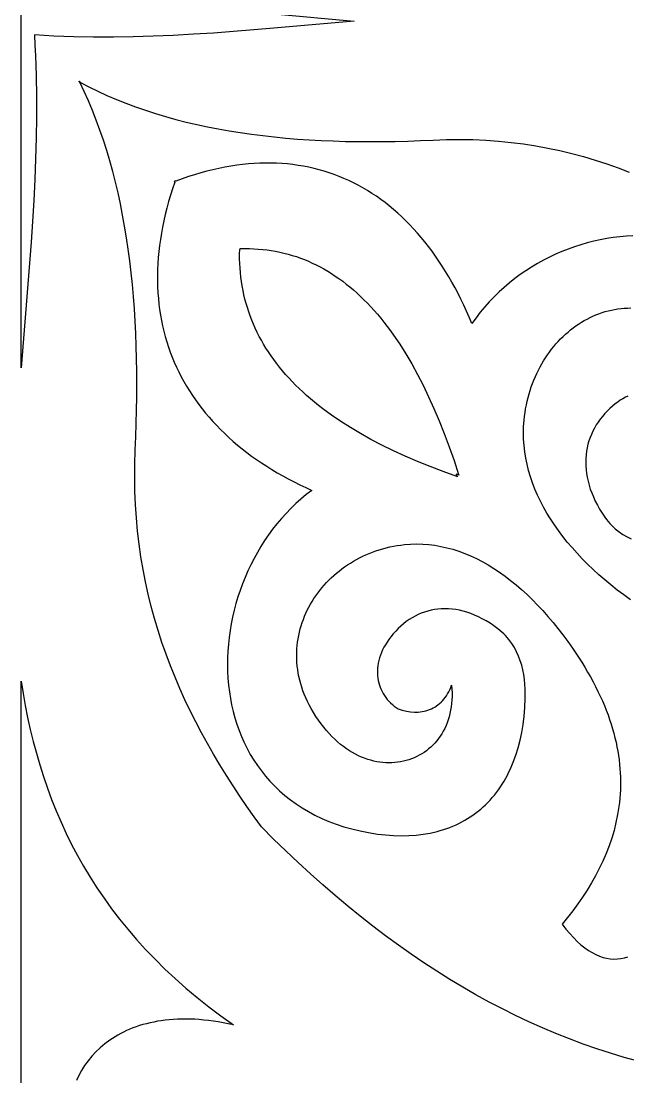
# Model space of a CAD drawing. Extents: x -375 to 375, y -1025 to 1025.
# Drawn here: x -275 to -231.8, y -231.1 to -156.1 of the extents above; entities that cross this region are included whole.
import ezdxf

# ---------------------------------------------------------------- set-up
doc = ezdxf.new("R2010")
doc.units = 0
doc.layers.add('LAYER_1', color=18, linetype='CONTINUOUS')

msp = doc.modelspace()

# ---------------------------------------------------------------- linework, layer by layer
at = {"layer": 'LAYER_1'}
for points in [[(-257.023, -155.553), (-251.307, -156.061), (-257.023, -156.569), (-258.455, -156.689), (-259.886, -156.802), (-261.316, -156.906), (-262.745, -156.998), (-264.173, -157.076), (-265.597, -157.138), (-267.018, -157.181), (-268.436, -157.204), (-269.85, -157.203), (-271.258, -157.178), (-271.96, -157.155), (-272.661, -157.124), (-273.361, -157.087), (-274.058, -157.041), (-274.015, -157.768), (-273.979, -158.495), (-273.95, -159.224), (-273.928, -159.955), (-273.903, -161.421), (-273.903, -162.892), (-273.925, -164.367), (-273.966, -165.846), (-274.026, -167.329), (-274.101, -168.814), (-274.189, -170.301), (-274.289, -171.789), (-274.398, -173.278), (-274.513, -174.768), (-275, -180.716), (-275, -156.061), (-275, -131.406)], [(-231.111, -230.026), (-232.097, -229.756), (-233.079, -229.462), (-234.056, -229.146), (-235.028, -228.807), (-235.996, -228.446), (-236.959, -228.063), (-237.917, -227.658), (-238.871, -227.23), (-239.821, -226.781), (-240.765, -226.31), (-241.706, -225.817), (-242.642, -225.303), (-243.573, -224.767), (-244.5, -224.21), (-245.423, -223.631), (-246.341, -223.032), (-247.256, -222.411), (-248.165, -221.769), (-249.071, -221.107), (-249.972, -220.424), (-250.869, -219.72), (-251.762, -218.996), (-252.651, -218.252), (-253.536, -217.487), (-254.417, -216.702), (-255.293, -215.897), (-256.166, -215.072), (-257.034, -214.228), (-257.899, -213.363), (-258.421, -212.643), (-258.933, -211.917), (-259.433, -211.186), (-259.921, -210.449), (-260.397, -209.706), (-260.861, -208.957), (-261.311, -208.201), (-261.747, -207.439), (-262.169, -206.67), (-262.577, -205.893), (-262.969, -205.11), (-263.345, -204.319), (-263.706, -203.52), (-264.05, -202.713), (-264.377, -201.898), (-264.687, -201.074), (-264.978, -200.242), (-265.251, -199.401), (-265.506, -198.551), (-265.74, -197.691), (-265.955, -196.822), (-266.15, -195.943), (-266.324, -195.054), (-266.477, -194.155), (-266.607, -193.245), (-266.716, -192.325), (-266.802, -191.394), (-266.865, -190.452), (-266.904, -189.498), (-266.919, -188.533), (-266.91, -187.556), (-266.875, -186.567), (-266.836, -185.617), (-266.804, -184.673), (-266.782, -183.736), (-266.769, -182.807), (-266.764, -181.885), (-266.769, -180.971), (-266.784, -180.064), (-266.809, -179.166), (-266.843, -178.275), (-266.888, -177.393), (-266.943, -176.519), (-267.008, -175.654), (-267.085, -174.798), (-267.172, -173.95), (-267.27, -173.112), (-267.38, -172.282), (-267.501, -171.463), (-267.634, -170.652), (-267.779, -169.852), (-267.936, -169.061), (-268.105, -168.281), (-268.287, -167.51), (-268.481, -166.75), (-268.688, -166.001), (-268.909, -165.262), (-269.142, -164.535), (-269.389, -163.818), (-269.65, -163.113), (-269.925, -162.418), (-270.213, -161.736), (-270.516, -161.065), (-270.833, -160.406), (-270.891, -160.349), (-270.871, -160.357), (-270.88, -160.338), (-270.825, -160.397), (-270.191, -160.727), (-269.546, -161.042), (-268.89, -161.343), (-268.223, -161.628), (-267.545, -161.899), (-266.856, -162.156), (-266.157, -162.399), (-265.447, -162.629), (-264.727, -162.844), (-263.996, -163.046), (-263.256, -163.236), (-262.505, -163.412), (-261.745, -163.575), (-260.976, -163.725), (-260.197, -163.864), (-259.409, -163.99), (-258.612, -164.104), (-257.806, -164.206), (-256.991, -164.297), (-256.168, -164.376), (-255.337, -164.444), (-254.497, -164.502), (-253.649, -164.548), (-252.793, -164.584), (-251.929, -164.61), (-251.058, -164.625), (-250.179, -164.63), (-249.293, -164.626), (-248.399, -164.612), (-247.499, -164.589), (-246.592, -164.556), (-245.678, -164.515), (-244.728, -164.479), (-243.789, -164.469), (-242.861, -164.485), (-241.945, -164.526), (-241.039, -164.591), (-240.144, -164.681), (-239.26, -164.794), (-238.386, -164.93), (-237.521, -165.089), (-236.667, -165.27), (-235.822, -165.472), (-234.987, -165.696), (-234.161, -165.94), (-233.344, -166.205), (-232.535, -166.489), (-231.735, -166.792)], [(-231.472, -171.341), (-231.939, -171.364), (-232.406, -171.402), (-232.873, -171.457), (-233.339, -171.527), (-233.804, -171.613), (-234.267, -171.714), (-234.728, -171.831), (-235.187, -171.963), (-235.641, -172.11), (-236.092, -172.271), (-236.538, -172.448), (-236.98, -172.639), (-237.416, -172.845), (-237.846, -173.065), (-238.269, -173.299), (-238.685, -173.547), (-239.093, -173.809), (-239.494, -174.085), (-239.885, -174.375), (-240.267, -174.677), (-240.64, -174.994), (-241.002, -175.323), (-241.353, -175.665), (-241.693, -176.021), (-242.021, -176.389), (-242.336, -176.769), (-242.639, -177.162), (-242.927, -177.568), (-243.115, -177.123), (-243.308, -176.687), (-243.507, -176.258), (-243.71, -175.837), (-243.919, -175.425), (-244.132, -175.021), (-244.351, -174.625), (-244.575, -174.237), (-244.803, -173.858), (-245.037, -173.487), (-245.276, -173.124), (-245.519, -172.771), (-245.767, -172.425), (-246.02, -172.088), (-246.278, -171.76), (-246.54, -171.441), (-246.807, -171.13), (-247.079, -170.829), (-247.356, -170.536), (-247.637, -170.252), (-247.922, -169.977), (-248.212, -169.711), (-248.507, -169.455), (-248.806, -169.207), (-249.109, -168.969), (-249.417, -168.74), (-249.729, -168.52), (-250.045, -168.31), (-250.366, -168.109), (-250.69, -167.917), (-251.019, -167.735), (-251.353, -167.563), (-251.69, -167.4), (-252.031, -167.247), (-252.377, -167.104), (-252.726, -166.971), (-253.08, -166.847), (-253.437, -166.733), (-253.798, -166.63), (-254.163, -166.536), (-254.532, -166.452), (-254.905, -166.379), (-255.282, -166.316), (-255.662, -166.263), (-256.046, -166.22), (-256.434, -166.188), (-256.825, -166.166), (-257.22, -166.154), (-257.618, -166.153), (-258.02, -166.163), (-258.425, -166.183), (-258.834, -166.214), (-259.246, -166.255), (-259.662, -166.308), (-260.081, -166.371), (-260.503, -166.445), (-260.929, -166.53), (-261.357, -166.626), (-261.789, -166.733), (-262.225, -166.851), (-262.663, -166.98), (-263.104, -167.121), (-263.549, -167.272), (-263.996, -167.436), (-264.036, -167.393), (-264.036, -167.412), (-264.037, -167.424), (-264.03, -167.434), (-264.042, -167.439), (-264.045, -167.452), (-264.055, -167.444), (-264.06, -167.444), (-264.06, -167.449), (-264.053, -167.459), (-264.065, -167.463), (-264.069, -167.475), (-264.079, -167.467), (-264.09, -167.469), (-264.108, -167.469), (-264.068, -167.511), (-264.225, -167.976), (-264.371, -168.439), (-264.506, -168.898), (-264.63, -169.354), (-264.744, -169.806), (-264.847, -170.256), (-264.939, -170.702), (-265.021, -171.145), (-265.092, -171.584), (-265.152, -172.02), (-265.203, -172.452), (-265.243, -172.881), (-265.272, -173.306), (-265.292, -173.728), (-265.301, -174.146), (-265.3, -174.561), (-265.289, -174.972), (-265.268, -175.379), (-265.236, -175.782), (-265.195, -176.181), (-265.144, -176.577), (-265.084, -176.969), (-265.013, -177.356), (-264.933, -177.74), (-264.843, -178.12), (-264.743, -178.496), (-264.634, -178.868), (-264.515, -179.236), (-264.387, -179.599), (-264.249, -179.958), (-264.102, -180.314), (-263.946, -180.665), (-263.78, -181.011), (-263.605, -181.353), (-263.421, -181.691), (-263.228, -182.025), (-263.026, -182.354), (-262.814, -182.679), (-262.594, -182.999), (-262.365, -183.314), (-262.127, -183.625), (-261.88, -183.932), (-261.625, -184.234), (-261.361, -184.531), (-261.088, -184.823), (-260.806, -185.111), (-260.516, -185.393), (-260.218, -185.671), (-259.911, -185.944), (-259.595, -186.212), (-259.272, -186.476), (-258.94, -186.734), (-258.599, -186.987), (-258.251, -187.235), (-257.894, -187.478), (-257.53, -187.716), (-257.157, -187.949), (-256.776, -188.176), (-256.388, -188.398), (-255.991, -188.615), (-255.587, -188.827), (-255.175, -189.033), (-254.755, -189.234), (-254.328, -189.43), (-254.717, -189.73), (-255.095, -190.045), (-255.461, -190.373), (-255.815, -190.714), (-256.156, -191.068), (-256.486, -191.433), (-256.802, -191.81), (-257.106, -192.197), (-257.397, -192.595), (-257.676, -193.002), (-257.941, -193.419), (-258.193, -193.844), (-258.431, -194.277), (-258.656, -194.717), (-258.868, -195.164), (-259.065, -195.618), (-259.249, -196.077), (-259.419, -196.541), (-259.574, -197.01), (-259.716, -197.484), (-259.842, -197.96), (-259.955, -198.44), (-260.052, -198.922), (-260.135, -199.405), (-260.202, -199.891), (-260.255, -200.376), (-260.292, -200.862), (-260.313, -201.348), (-260.319, -201.833), (-260.31, -202.316), (-260.284, -202.797), (-260.243, -203.275), (-260.186, -203.751), (-260.112, -204.222), (-260.022, -204.689), (-259.915, -205.152), (-259.792, -205.609), (-259.651, -206.06), (-259.494, -206.505), (-259.32, -206.942), (-259.129, -207.372), (-258.92, -207.794), (-258.694, -208.206), (-258.45, -208.61), (-258.188, -209.004), (-257.909, -209.387), (-257.611, -209.759), (-257.295, -210.12), (-256.961, -210.469), (-256.608, -210.805), (-256.237, -211.128), (-255.847, -211.437), (-255.438, -211.732), (-255.011, -212.012), (-254.564, -212.276), (-254.097, -212.525), (-253.612, -212.757), (-253.106, -212.971), (-252.581, -213.168), (-252.037, -213.347), (-251.472, -213.508), (-250.887, -213.648), (-250.282, -213.769), (-249.656, -213.87), (-249.079, -213.938), (-248.515, -213.98), (-247.964, -213.996), (-247.426, -213.986), (-246.901, -213.95), (-246.391, -213.889), (-245.895, -213.803), (-245.414, -213.693), (-245.179, -213.628), (-244.948, -213.558), (-244.72, -213.481), (-244.497, -213.398), (-244.277, -213.309), (-244.062, -213.214), (-243.85, -213.114), (-243.643, -213.007), (-243.439, -212.894), (-243.24, -212.776), (-243.045, -212.652), (-242.854, -212.522), (-242.667, -212.386), (-242.485, -212.244), (-242.307, -212.097), (-242.133, -211.944), (-241.964, -211.785), (-241.799, -211.621), (-241.639, -211.451), (-241.483, -211.276), (-241.332, -211.095), (-241.186, -210.908), (-241.044, -210.716), (-240.907, -210.519), (-240.775, -210.316), (-240.647, -210.108), (-240.525, -209.895), (-240.407, -209.676), (-240.294, -209.452), (-240.187, -209.223), (-239.986, -208.748), (-239.806, -208.254), (-239.647, -207.738), (-239.508, -207.203), (-239.391, -206.648), (-239.296, -206.073), (-239.223, -205.478), (-239.173, -204.865), (-239.145, -204.232), (-239.14, -203.895), (-239.146, -203.556), (-239.165, -203.215), (-239.198, -202.875), (-239.245, -202.536), (-239.309, -202.2), (-239.391, -201.869), (-239.49, -201.542), (-239.61, -201.222), (-239.749, -200.91), (-239.911, -200.606), (-240.096, -200.313), (-240.304, -200.031), (-240.418, -199.895), (-240.538, -199.763), (-240.665, -199.633), (-240.798, -199.508), (-240.938, -199.386), (-241.086, -199.268), (-241.365, -199.066), (-241.644, -198.88), (-241.922, -198.71), (-242.199, -198.556), (-242.474, -198.418), (-242.747, -198.295), (-243.019, -198.188), (-243.289, -198.096), (-243.557, -198.019), (-243.822, -197.956), (-244.085, -197.908), (-244.345, -197.874), (-244.603, -197.854), (-244.857, -197.848), (-245.108, -197.855), (-245.355, -197.876), (-245.599, -197.91), (-245.839, -197.956), (-246.075, -198.015), (-246.307, -198.087), (-246.534, -198.171), (-246.757, -198.267), (-246.975, -198.375), (-247.188, -198.494), (-247.396, -198.624), (-247.598, -198.766), (-247.795, -198.919), (-247.986, -199.082), (-248.172, -199.255), (-248.351, -199.439), (-248.524, -199.633), (-248.691, -199.836), (-248.834, -200.025), (-248.965, -200.215), (-249.084, -200.404), (-249.192, -200.593), (-249.288, -200.782), (-249.372, -200.971), (-249.445, -201.158), (-249.507, -201.345), (-249.559, -201.531), (-249.599, -201.715), (-249.629, -201.897), (-249.649, -202.078), (-249.659, -202.257), (-249.659, -202.433), (-249.649, -202.607), (-249.629, -202.778), (-249.6, -202.946), (-249.562, -203.112), (-249.515, -203.274), (-249.459, -203.432), (-249.394, -203.587), (-249.321, -203.737), (-249.24, -203.884), (-249.15, -204.026), (-249.053, -204.163), (-248.948, -204.296), (-248.835, -204.423), (-248.715, -204.546), (-248.588, -204.662), (-248.454, -204.773), (-248.313, -204.879), (-248.166, -204.978), (-247.881, -205.073), (-247.595, -205.144), (-247.309, -205.189), (-247.025, -205.208), (-246.745, -205.201), (-246.47, -205.168), (-246.335, -205.141), (-246.202, -205.108), (-246.072, -205.067), (-245.943, -205.02), (-245.817, -204.966), (-245.694, -204.905), (-245.574, -204.837), (-245.457, -204.762), (-245.344, -204.68), (-245.234, -204.59), (-245.128, -204.494), (-245.026, -204.39), (-244.928, -204.279), (-244.835, -204.16), (-244.746, -204.035), (-244.662, -203.901), (-244.583, -203.761), (-244.51, -203.613), (-244.442, -203.457), (-244.379, -203.294), (-244.357, -203.565), (-244.346, -203.83), (-244.345, -204.091), (-244.354, -204.345), (-244.374, -204.593), (-244.403, -204.836), (-244.443, -205.073), (-244.491, -205.303), (-244.549, -205.527), (-244.615, -205.745), (-244.69, -205.956), (-244.773, -206.161), (-244.865, -206.359), (-244.964, -206.55), (-245.071, -206.734), (-245.185, -206.912), (-245.307, -207.082), (-245.435, -207.244), (-245.569, -207.4), (-245.711, -207.548), (-245.858, -207.688), (-246.011, -207.821), (-246.169, -207.945), (-246.333, -208.062), (-246.502, -208.171), (-246.676, -208.271), (-246.854, -208.364), (-247.037, -208.448), (-247.224, -208.523), (-247.415, -208.59), (-247.609, -208.648), (-247.806, -208.697), (-248.007, -208.737), (-248.21, -208.769), (-248.416, -208.791), (-248.625, -208.804), (-248.835, -208.807), (-249.047, -208.801), (-249.261, -208.785), (-249.476, -208.76), (-249.692, -208.724), (-249.909, -208.679), (-250.126, -208.624), (-250.344, -208.558), (-250.562, -208.482), (-250.779, -208.396), (-250.996, -208.3), (-251.213, -208.192), (-251.428, -208.074), (-251.643, -207.945), (-251.855, -207.805), (-252.066, -207.654), (-252.276, -207.492), (-252.483, -207.319), (-252.687, -207.134), (-252.889, -206.938), (-253.088, -206.73), (-253.283, -206.51), (-253.475, -206.278), (-253.664, -206.035), (-253.848, -205.779), (-254.028, -205.512), (-254.204, -205.231), (-254.375, -204.939), (-254.51, -204.688), (-254.634, -204.437), (-254.749, -204.185), (-254.854, -203.933), (-254.949, -203.681), (-255.035, -203.43), (-255.111, -203.178), (-255.178, -202.927), (-255.236, -202.676), (-255.284, -202.426), (-255.324, -202.176), (-255.355, -201.928), (-255.377, -201.68), (-255.39, -201.433), (-255.395, -201.188), (-255.391, -200.944), (-255.38, -200.701), (-255.36, -200.46), (-255.332, -200.221), (-255.296, -199.984), (-255.253, -199.748), (-255.201, -199.515), (-255.143, -199.284), (-255.076, -199.055), (-255.003, -198.829), (-254.922, -198.605), (-254.835, -198.384), (-254.74, -198.166), (-254.639, -197.951), (-254.53, -197.739), (-254.416, -197.53), (-254.294, -197.325), (-254.167, -197.123), (-254.033, -196.925), (-253.893, -196.73), (-253.748, -196.54), (-253.596, -196.353), (-253.438, -196.171), (-253.275, -195.992), (-253.107, -195.818), (-252.933, -195.649), (-252.754, -195.484), (-252.57, -195.324), (-252.38, -195.169), (-252.186, -195.019), (-251.987, -194.875), (-251.784, -194.735), (-251.575, -194.601), (-251.363, -194.472), (-251.146, -194.349), (-250.925, -194.232), (-250.7, -194.12), (-250.471, -194.015), (-250.238, -193.916), (-250.001, -193.823), (-249.761, -193.736), (-249.518, -193.656), (-249.271, -193.583), (-249.02, -193.517), (-248.767, -193.457), (-248.511, -193.404), (-248.252, -193.359), (-247.99, -193.321), (-247.726, -193.29), (-247.291, -193.255), (-246.858, -193.243), (-246.425, -193.252), (-245.993, -193.284), (-245.563, -193.337), (-245.134, -193.412), (-244.707, -193.507), (-244.282, -193.623), (-243.859, -193.759), (-243.438, -193.915), (-243.02, -194.091), (-242.604, -194.285), (-242.191, -194.499), (-241.781, -194.73), (-241.375, -194.98), (-240.971, -195.248), (-240.571, -195.533), (-240.175, -195.835), (-239.783, -196.153), (-239.395, -196.488), (-239.011, -196.839), (-238.631, -197.206), (-238.257, -197.588), (-237.887, -197.985), (-237.522, -198.396), (-237.162, -198.822), (-236.808, -199.261), (-236.459, -199.714), (-236.116, -200.18), (-235.779, -200.66), (-235.448, -201.151), (-235.123, -201.655), (-234.906, -202.005), (-234.698, -202.354), (-234.5, -202.7), (-234.311, -203.045), (-234.132, -203.387), (-233.962, -203.728), (-233.801, -204.067), (-233.65, -204.403), (-233.507, -204.738), (-233.373, -205.071), (-233.248, -205.402), (-233.132, -205.731), (-233.024, -206.058), (-232.925, -206.383), (-232.834, -206.706), (-232.752, -207.027), (-232.677, -207.346), (-232.611, -207.664), (-232.553, -207.979), (-232.502, -208.293), (-232.459, -208.604), (-232.424, -208.914), (-232.397, -209.222), (-232.377, -209.528), (-232.364, -209.832), (-232.359, -210.134), (-232.36, -210.435), (-232.369, -210.733), (-232.385, -211.03), (-232.407, -211.325), (-232.437, -211.617), (-232.472, -211.909), (-232.564, -212.485), (-232.681, -213.055), (-232.822, -213.617), (-232.987, -214.172), (-233.175, -214.719), (-233.384, -215.26), (-233.616, -215.793), (-233.867, -216.319), (-234.138, -216.838), (-234.428, -217.351), (-234.736, -217.856), (-235.062, -218.354), (-235.403, -218.845), (-235.76, -219.33), (-236.132, -219.808), (-236.518, -220.279), (-236.246, -220.625), (-235.976, -220.944), (-235.707, -221.236), (-235.44, -221.501), (-235.174, -221.741), (-234.909, -221.954), (-234.645, -222.142), (-234.383, -222.305), (-234.122, -222.442), (-233.863, -222.554), (-233.604, -222.642), (-233.347, -222.706), (-233.091, -222.746), (-232.836, -222.762), (-232.582, -222.754), (-232.33, -222.723), (-232.078, -222.67), (-231.828, -222.593)], [(-231.661, -197.211), (-232.134, -196.866), (-232.594, -196.516), (-233.042, -196.159), (-233.478, -195.796), (-233.9, -195.428), (-234.309, -195.053), (-234.705, -194.674), (-235.086, -194.289), (-235.453, -193.899), (-235.806, -193.504), (-236.143, -193.105), (-236.465, -192.701), (-236.771, -192.293), (-237.062, -191.881), (-237.336, -191.465), (-237.593, -191.045), (-237.833, -190.622), (-238.056, -190.196), (-238.261, -189.766), (-238.448, -189.334), (-238.616, -188.898), (-238.766, -188.46), (-238.897, -188.02), (-239.008, -187.578), (-239.1, -187.134), (-239.172, -186.688), (-239.223, -186.24), (-239.253, -185.791), (-239.263, -185.341), (-239.251, -184.89), (-239.217, -184.438), (-239.188, -184.163), (-239.151, -183.891), (-239.107, -183.621), (-239.057, -183.355), (-239, -183.091), (-238.936, -182.831), (-238.865, -182.574), (-238.788, -182.32), (-238.705, -182.071), (-238.616, -181.824), (-238.52, -181.582), (-238.419, -181.344), (-238.312, -181.11), (-238.199, -180.88), (-238.081, -180.654), (-237.957, -180.433), (-237.828, -180.216), (-237.694, -180.004), (-237.555, -179.797), (-237.411, -179.595), (-237.262, -179.398), (-237.108, -179.207), (-236.95, -179.02), (-236.787, -178.839), (-236.62, -178.664), (-236.448, -178.494), (-236.273, -178.331), (-236.094, -178.173), (-235.91, -178.021), (-235.723, -177.876), (-235.533, -177.736), (-235.339, -177.604), (-235.141, -177.478), (-234.941, -177.358), (-234.737, -177.246), (-234.53, -177.14), (-234.321, -177.042), (-234.108, -176.95), (-233.893, -176.866), (-233.676, -176.79), (-233.456, -176.721), (-233.234, -176.66), (-233.009, -176.607), (-232.783, -176.561), (-232.555, -176.524), (-232.325, -176.495), (-232.093, -176.474), (-231.86, -176.462), (-231.626, -176.459)], [(-231.835, -182.725), (-232.016, -182.813), (-232.197, -182.912), (-232.379, -183.024), (-232.561, -183.148), (-232.743, -183.285), (-232.925, -183.434), (-233.12, -183.607), (-233.307, -183.787), (-233.483, -183.974), (-233.65, -184.167), (-233.807, -184.366), (-233.954, -184.57), (-234.09, -184.781), (-234.215, -184.997), (-234.33, -185.219), (-234.433, -185.446), (-234.525, -185.677), (-234.606, -185.914), (-234.675, -186.155), (-234.732, -186.4), (-234.777, -186.65), (-234.809, -186.903), (-234.829, -187.161), (-234.836, -187.422), (-234.83, -187.686), (-234.811, -187.954), (-234.778, -188.225), (-234.732, -188.498), (-234.672, -188.774), (-234.597, -189.053), (-234.509, -189.334), (-234.406, -189.616), (-234.288, -189.901), (-234.155, -190.188), (-234.007, -190.475), (-233.844, -190.765), (-233.665, -191.055), (-233.471, -191.346), (-233.357, -191.499), (-233.24, -191.645), (-233.12, -191.784), (-232.995, -191.916), (-232.868, -192.041), (-232.737, -192.159), (-232.466, -192.376), (-232.184, -192.568), (-231.893, -192.736), (-231.593, -192.882)], [(-275, -265.179), (-275, -203.005), (-274.861, -203.871), (-274.706, -204.732), (-274.535, -205.587), (-274.346, -206.437), (-274.14, -207.282), (-273.916, -208.121), (-273.674, -208.954), (-273.412, -209.781), (-273.13, -210.602), (-272.828, -211.417), (-272.505, -212.225), (-272.161, -213.027), (-271.794, -213.821), (-271.405, -214.609), (-270.993, -215.39), (-270.557, -216.164), (-270.097, -216.93), (-269.612, -217.689), (-269.101, -218.44), (-268.565, -219.184), (-268.002, -219.919), (-267.412, -220.646), (-266.795, -221.365), (-266.149, -222.076), (-265.474, -222.778), (-264.771, -223.471), (-264.037, -224.155), (-263.273, -224.83), (-262.478, -225.496), (-261.651, -226.153), (-260.792, -226.8), (-259.901, -227.437), (-260.265, -227.359), (-260.622, -227.29), (-260.974, -227.229), (-261.321, -227.176), (-261.661, -227.132), (-261.996, -227.096), (-262.325, -227.067), (-262.649, -227.047), (-262.966, -227.034), (-263.278, -227.028), (-263.585, -227.03), (-263.885, -227.039), (-264.18, -227.055), (-264.469, -227.078), (-264.753, -227.108), (-265.03, -227.145), (-265.302, -227.188), (-265.568, -227.238), (-265.829, -227.294), (-266.083, -227.356), (-266.332, -227.424), (-266.576, -227.497), (-266.813, -227.577), (-267.045, -227.662), (-267.271, -227.753), (-267.492, -227.849), (-267.706, -227.95), (-267.915, -228.056), (-268.118, -228.167), (-268.316, -228.283), (-268.508, -228.404), (-268.694, -228.529), (-269.049, -228.792), (-269.381, -229.071), (-269.69, -229.366), (-269.976, -229.675), (-270.239, -229.996), (-270.48, -230.33), (-270.697, -230.675), (-270.892, -231.03), (-271.063, -231.393)]]:
    msp.add_lwpolyline(points, dxfattribs=at)
msp.add_lwpolyline([(-259.392, -172.239), (-259.072, -172.234), (-258.754, -172.237), (-258.439, -172.249), (-258.126, -172.268), (-257.815, -172.296), (-257.507, -172.331), (-257.202, -172.375), (-256.899, -172.428), (-256.598, -172.488), (-256.3, -172.556), (-256.005, -172.633), (-255.711, -172.717), (-255.421, -172.81), (-255.132, -172.911), (-254.847, -173.02), (-254.563, -173.138), (-254.283, -173.263), (-254.004, -173.396), (-253.728, -173.538), (-253.455, -173.688), (-253.184, -173.846), (-252.916, -174.012), (-252.65, -174.186), (-252.386, -174.368), (-252.125, -174.559), (-251.866, -174.757), (-251.61, -174.964), (-251.357, -175.179), (-251.105, -175.402), (-250.857, -175.633), (-250.61, -175.872), (-250.367, -176.119), (-250.125, -176.375), (-249.887, -176.638), (-249.65, -176.91), (-249.416, -177.19), (-249.185, -177.478), (-248.956, -177.774), (-248.73, -178.078), (-248.506, -178.39), (-248.065, -179.039), (-247.634, -179.72), (-247.214, -180.433), (-246.803, -181.179), (-246.402, -181.958), (-246.011, -182.768), (-245.63, -183.612), (-245.259, -184.487), (-244.898, -185.395), (-244.547, -186.335), (-244.205, -187.307), (-243.874, -188.312), (-243.856, -188.331), (-243.855, -188.335), (-243.867, -188.33), (-243.862, -188.343), (-243.867, -188.342), (-243.885, -188.323), (-244.043, -188.269), (-243.991, -188.433), (-243.972, -188.453), (-243.972, -188.457), (-243.985, -188.453), (-243.979, -188.464), (-243.984, -188.464), (-244.002, -188.444), (-244.967, -188.1), (-245.902, -187.745), (-246.806, -187.379), (-247.678, -187.003), (-248.52, -186.617), (-249.33, -186.221), (-250.11, -185.814), (-250.858, -185.397), (-251.575, -184.97), (-252.261, -184.532), (-252.915, -184.084), (-253.539, -183.626), (-253.839, -183.393), (-254.131, -183.158), (-254.416, -182.919), (-254.692, -182.679), (-254.961, -182.435), (-255.222, -182.19), (-255.476, -181.941), (-255.721, -181.69), (-255.959, -181.437), (-256.189, -181.18), (-256.411, -180.922), (-256.625, -180.66), (-256.832, -180.396), (-257.03, -180.13), (-257.221, -179.861), (-257.404, -179.589), (-257.58, -179.315), (-257.747, -179.039), (-257.907, -178.759), (-258.058, -178.477), (-258.202, -178.193), (-258.338, -177.906), (-258.467, -177.616), (-258.587, -177.324), (-258.7, -177.029), (-258.805, -176.732), (-258.902, -176.432), (-258.991, -176.13), (-259.073, -175.825), (-259.146, -175.517), (-259.212, -175.207), (-259.27, -174.895), (-259.32, -174.579), (-259.362, -174.261), (-259.397, -173.941), (-259.423, -173.618), (-259.442, -173.293), (-259.453, -172.965), (-259.456, -172.634), (-259.451, -172.301), (-259.467, -172.287), (-259.45, -172.286), (-259.45, -172.269), (-259.437, -172.286), (-259.406, -172.286), (-259.406, -172.254), (-259.422, -172.24), (-259.406, -172.239), (-259.406, -172.223)], close=True, dxfattribs=at)

doc.saveas('drawing.dxf')
